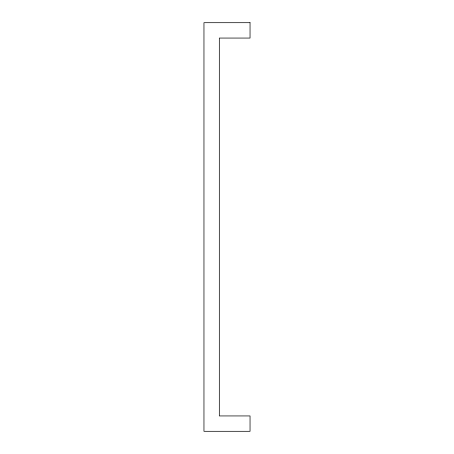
<?xml version="1.0" encoding="UTF-8"?>
<svg xmlns="http://www.w3.org/2000/svg" width="454" height="454" viewBox="0 0 454 454"><rect width="100%" height="100%" fill="white"/><g stroke="black" fill="none" stroke-linecap="round" stroke-linejoin="round"><path stroke-width="0.68" d="M250.041 22.7L203.959 22.7L203.959 431.3L250.041 431.3L250.041 415.938L219.322 415.938L219.322 38.062L250.041 38.062L250.041 22.7"/></g></svg>
